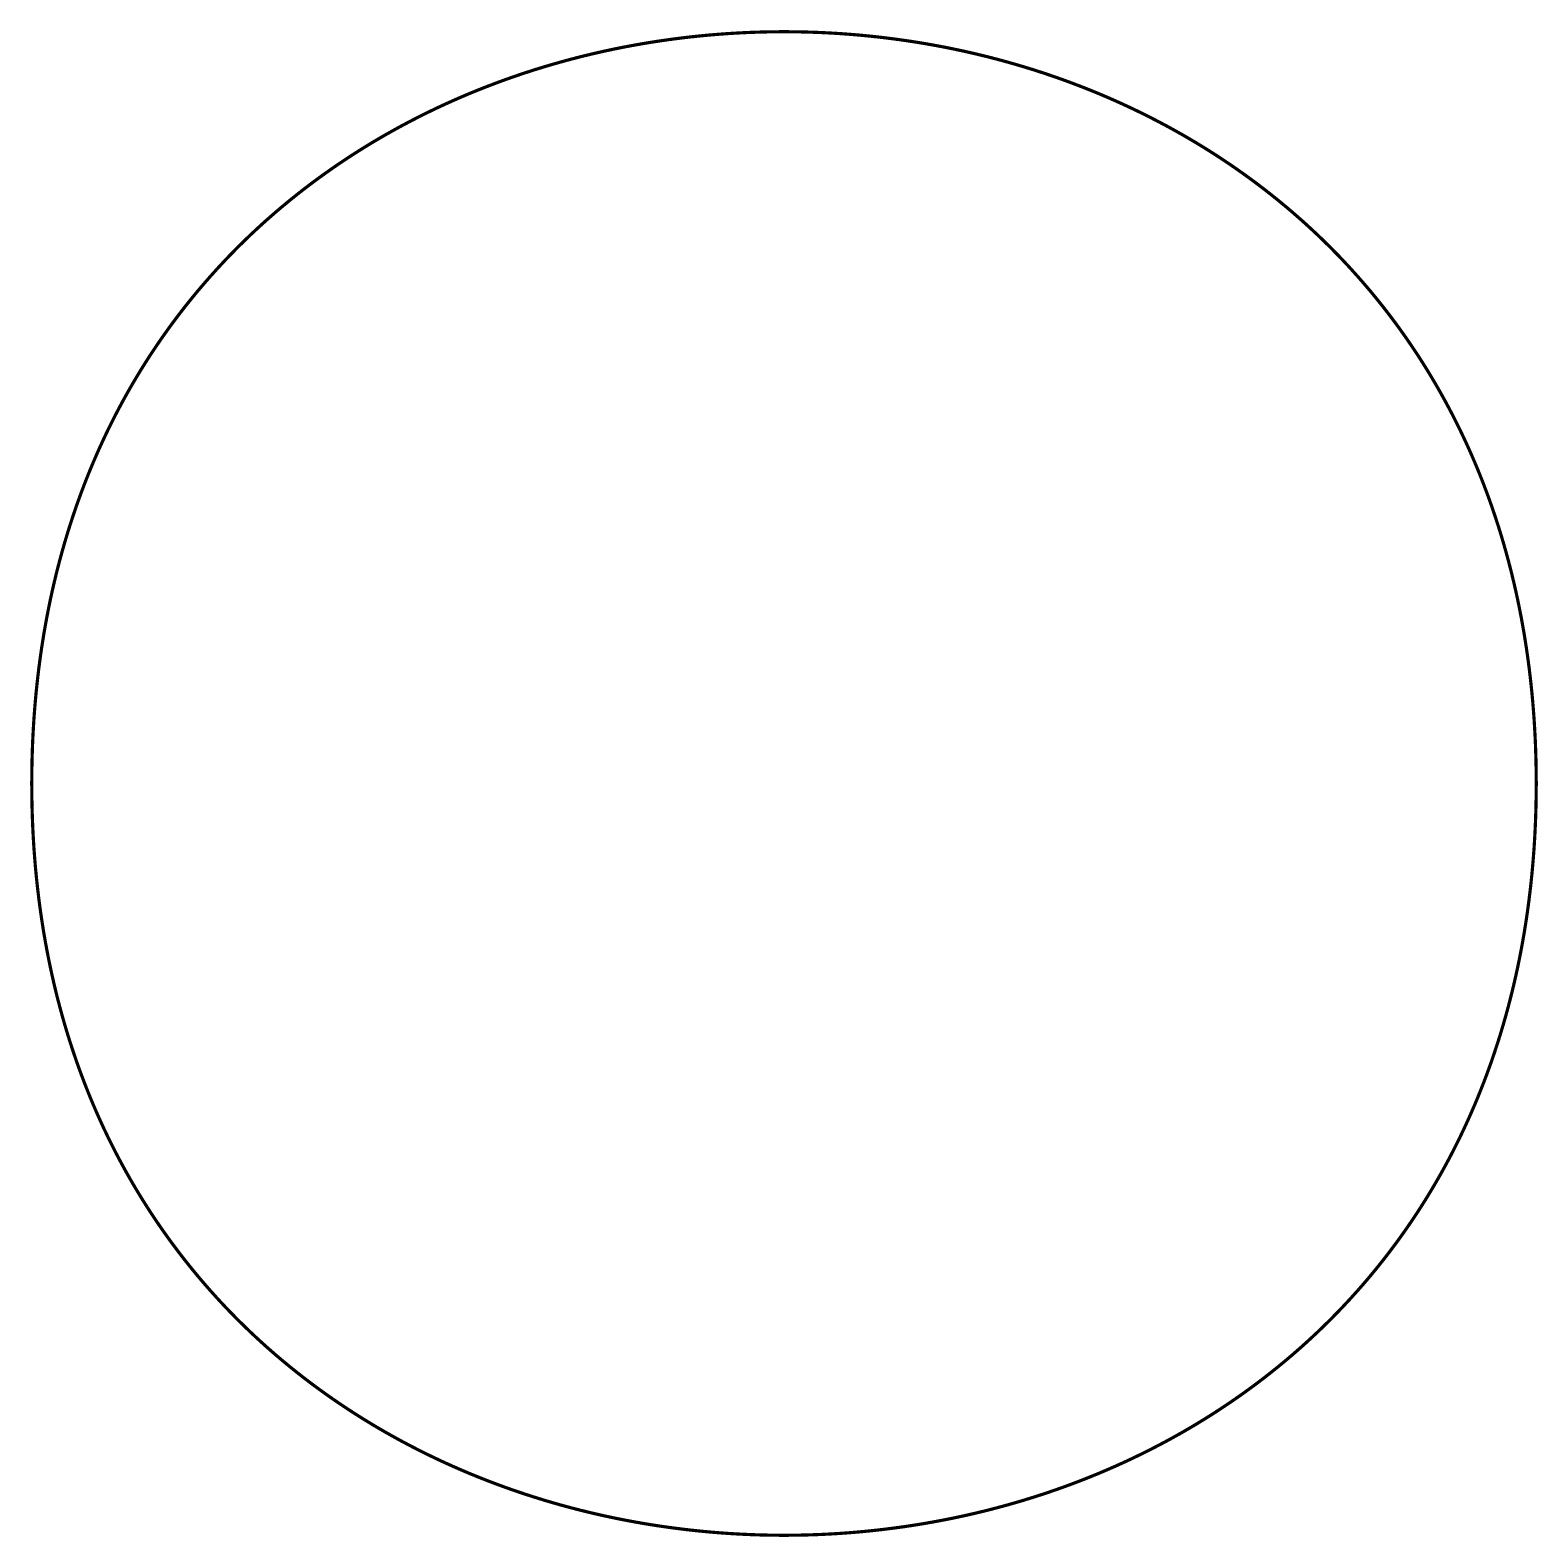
# Model space of a CAD drawing. Extents: x 0.05 to 4.79, y 0.05 to 4.78.
import ezdxf

# ---------------------------------------------------------------- set-up
doc = ezdxf.new("R2010")
doc.units = 0
doc.header["$LTSCALE"] = 0.166667
doc.layers.add('FOREGROUND', color=7, linetype='CONTINUOUS')

msp = doc.modelspace()

# ---------------------------------------------------------------- linework, layer by layer
at = {"layer": 'FOREGROUND', "linetype": 'CONTINUOUS', "const_width": 0.01}
msp.add_lwpolyline([(4.78, 2.415), (4.779839, 2.444357), (4.779405, 2.47353), (4.7787, 2.502519), (4.777725, 2.531325), (4.776481, 2.559948), (4.774972, 2.588387), (4.773197, 2.616643), (4.77116, 2.644715), (4.768861, 2.672604), (4.766303, 2.700309), (4.763487, 2.727831), (4.760414, 2.75517), (4.757088, 2.782325), (4.753509, 2.809296), (4.749678, 2.836084), (4.745599, 2.862689), (4.741271, 2.88911), (4.736698, 2.915347), (4.731881, 2.941401), (4.726822, 2.967272), (4.721522, 2.992959), (4.715982, 3.018463), (4.710206, 3.043783), (4.704194, 3.06892), (4.697948, 3.093873), (4.69147, 3.118643), (4.684761, 3.14323), (4.677824, 3.167633), (4.67066, 3.191852), (4.66327, 3.215888), (4.655657, 3.239741), (4.647822, 3.26341), (4.639767, 3.286895), (4.631494, 3.310197), (4.623003, 3.333316), (4.614298, 3.356251), (4.60538, 3.379003), (4.596249, 3.401571), (4.586909, 3.423956), (4.577361, 3.446157), (4.567607, 3.468175), (4.557647, 3.490009), (4.547485, 3.51166), (4.537121, 3.533128), (4.526558, 3.554412), (4.515797, 3.575512), (4.50484, 3.596429), (4.493688, 3.617163), (4.482343, 3.637713), (4.470808, 3.65808), (4.459083, 3.678263), (4.447171, 3.698262), (4.435072, 3.718079), (4.42279, 3.737711), (4.410325, 3.757161), (4.397679, 3.776426), (4.384855, 3.795509), (4.371853, 3.814408), (4.358675, 3.833123), (4.345323, 3.851655), (4.3318, 3.870003), (4.318106, 3.888168), (4.304243, 3.90615), (4.290213, 3.923948), (4.276017, 3.941563), (4.261658, 3.958994), (4.247138, 3.976241), (4.232457, 3.993305), (4.217617, 4.010186), (4.202621, 4.026883), (4.18747, 4.043397), (4.172165, 4.059727), (4.156709, 4.075874), (4.141103, 4.091837), (4.125348, 4.107617), (4.109447, 4.123214), (4.093402, 4.138627), (4.077213, 4.153856), (4.060883, 4.168902), (4.044414, 4.183765), (4.027806, 4.198444), (4.011062, 4.212939), (3.994184, 4.227251), (3.977173, 4.24138), (3.960031, 4.255325), (3.94276, 4.269087), (3.92536, 4.282665), (3.907835, 4.29606), (3.890186, 4.309271), (3.872415, 4.322299), (3.854522, 4.335143), (3.836511, 4.347804), (3.818382, 4.360281), (3.800137, 4.372575), (3.781779, 4.384685), (3.763308, 4.396612), (3.744727, 4.408356), (3.726037, 4.419916), (3.707239, 4.431292), (3.688337, 4.442485), (3.669331, 4.453495), (3.650223, 4.464321), (3.631014, 4.474964), (3.611708, 4.485423), (3.592304, 4.495699), (3.572805, 4.505791), (3.553213, 4.515699), (3.53353, 4.525425), (3.513756, 4.534967), (3.493894, 4.544325), (3.473945, 4.5535), (3.453912, 4.562491), (3.433796, 4.571299), (3.413598, 4.579923), (3.393321, 4.588364), (3.372965, 4.596622), (3.352534, 4.604696), (3.332028, 4.612586), (3.311449, 4.620293), (3.290799, 4.627817), (3.270079, 4.635157), (3.249292, 4.642314), (3.228439, 4.649287), (3.207522, 4.656076), (3.186542, 4.662683), (3.165501, 4.669105), (3.144401, 4.675344), (3.123244, 4.6814), (3.102031, 4.687273), (3.080764, 4.692961), (3.059445, 4.698467), (3.038075, 4.703789), (3.016657, 4.708927), (2.995191, 4.713882), (2.97368, 4.718653), (2.952125, 4.723241), (2.930529, 4.727646), (2.908892, 4.731867), (2.887216, 4.735904), (2.865504, 4.739758), (2.843756, 4.743429), (2.821975, 4.746916), (2.800163, 4.75022), (2.77832, 4.75334), (2.756449, 4.756276), (2.734552, 4.75903), (2.712629, 4.761599), (2.690684, 4.763985), (2.668717, 4.766188), (2.646731, 4.768208), (2.624726, 4.770043), (2.602705, 4.771696), (2.58067, 4.773165), (2.558621, 4.77445), (2.536562, 4.775552), (2.514493, 4.77647), (2.492417, 4.777205), (2.470334, 4.777757), (2.448247, 4.778125), (2.426158, 4.778309), (2.404067, 4.77831), (2.381978, 4.778128), (2.359891, 4.777762), (2.337808, 4.777212), (2.315732, 4.776479), (2.293663, 4.775563), (2.271603, 4.774463), (2.249555, 4.77318), (2.227519, 4.771713), (2.205498, 4.770063), (2.183494, 4.768229), (2.161507, 4.766212), (2.13954, 4.764011), (2.117594, 4.761627), (2.095671, 4.759059), (2.073774, 4.756308), (2.051903, 4.753373), (2.03006, 4.750255), (2.008247, 4.746954), (1.986465, 4.743469), (1.964718, 4.7398), (1.943005, 4.735948), (1.921329, 4.731912), (1.899692, 4.727693), (1.878094, 4.723291), (1.856539, 4.718705), (1.835028, 4.713936), (1.813562, 4.708983), (1.792143, 4.703846), (1.770772, 4.698526), (1.749453, 4.693023), (1.728185, 4.687336), (1.706972, 4.681466), (1.685814, 4.675412), (1.664714, 4.669175), (1.643672, 4.662754), (1.622692, 4.65615), (1.601774, 4.649362), (1.58092, 4.642391), (1.560132, 4.635236), (1.539412, 4.627898), (1.518761, 4.620376), (1.498182, 4.612671), (1.477675, 4.604783), (1.457242, 4.59671), (1.436886, 4.588455), (1.416608, 4.580016), (1.396409, 4.571393), (1.376292, 4.562587), (1.356258, 4.553598), (1.336309, 4.544425), (1.316446, 4.535068), (1.296671, 4.525528), (1.276987, 4.515805), (1.257394, 4.505898), (1.237894, 4.495808), (1.21849, 4.485534), (1.199182, 4.475076), (1.179972, 4.464435), (1.160863, 4.453611), (1.141856, 4.442603), (1.122953, 4.431412), (1.104154, 4.420037), (1.085463, 4.408479), (1.066881, 4.396737), (1.048409, 4.384812), (1.030049, 4.372703), (1.011804, 4.360411), (0.993674, 4.347935), (0.975661, 4.335276), (0.957767, 4.322434), (0.939994, 4.309407), (0.922344, 4.296198), (0.904817, 4.282805), (0.887417, 4.269228), (0.870144, 4.255468), (0.853001, 4.241524), (0.835988, 4.227397), (0.819109, 4.213087), (0.802364, 4.198593), (0.785755, 4.183915), (0.769284, 4.169054), (0.752952, 4.15401), (0.736762, 4.138782), (0.720715, 4.123371), (0.704813, 4.107776), (0.689057, 4.091997), (0.673449, 4.076035), (0.657992, 4.05989), (0.642685, 4.043561), (0.627533, 4.027049), (0.612535, 4.010353), (0.597694, 3.993474), (0.583011, 3.976411), (0.568489, 3.959165), (0.554128, 3.941735), (0.539931, 3.924122), (0.525899, 3.906325), (0.512035, 3.888345), (0.498339, 3.870181), (0.484813, 3.851834), (0.47146, 3.833303), (0.458281, 3.814589), (0.445277, 3.795691), (0.43245, 3.77661), (0.419803, 3.757345), (0.407336, 3.737897), (0.395052, 3.718266), (0.382952, 3.698451), (0.371037, 3.678452), (0.35931, 3.65827), (0.347773, 3.637904), (0.336427, 3.617355), (0.325273, 3.596623), (0.314314, 3.575707), (0.30355, 3.554607), (0.292985, 3.533324), (0.28262, 3.511858), (0.272455, 3.490208), (0.262494, 3.468374), (0.252737, 3.446357), (0.243187, 3.424157), (0.233845, 3.401773), (0.224712, 3.379206), (0.215792, 3.356455), (0.207084, 3.33352), (0.198592, 3.310403), (0.190316, 3.287101), (0.182259, 3.263616), (0.174421, 3.239948), (0.166806, 3.216096), (0.159414, 3.192061), (0.152248, 3.167842), (0.145308, 3.14344), (0.138597, 3.118854), (0.132117, 3.094085), (0.125869, 3.069132), (0.119854, 3.043996), (0.114075, 3.018676), (0.108533, 2.993173), (0.103231, 2.967486), (0.098169, 2.941616), (0.093349, 2.915562), (0.088774, 2.889325), (0.084444, 2.862904), (0.080362, 2.8363), (0.076529, 2.809513), (0.072947, 2.782541), (0.069618, 2.755387), (0.066543, 2.728049), (0.063724, 2.700527), (0.061164, 2.672822), (0.058862, 2.644933), (0.056822, 2.616861), (0.055045, 2.588606), (0.053532, 2.560167), (0.052286, 2.531544), (0.051308, 2.502738), (0.0506, 2.473749), (0.050163, 2.444575), (0.05, 2.415219), (0.050158, 2.385862), (0.050589, 2.356689), (0.051292, 2.3277), (0.052264, 2.298893), (0.053505, 2.270271), (0.055012, 2.241831), (0.056784, 2.213575), (0.058819, 2.185503), (0.061115, 2.157614), (0.063671, 2.129908), (0.066484, 2.102386), (0.069554, 2.075048), (0.072878, 2.047892), (0.076455, 2.02092), (0.080283, 1.994132), (0.08436, 1.967527), (0.088685, 1.941106), (0.093255, 1.914868), (0.09807, 1.888813), (0.103127, 1.862942), (0.108425, 1.837254), (0.113962, 1.81175), (0.119736, 1.786429), (0.125746, 1.761292), (0.131989, 1.736338), (0.138465, 1.711568), (0.145171, 1.686981), (0.152106, 1.662577), (0.159268, 1.638357), (0.166656, 1.61432), (0.174266, 1.590467), (0.182099, 1.566797), (0.190152, 1.543311), (0.198423, 1.520008), (0.206912, 1.496888), (0.215615, 1.473952), (0.224531, 1.4512), (0.233659, 1.428631), (0.242997, 1.406245), (0.252543, 1.384043), (0.262296, 1.362024), (0.272253, 1.340189), (0.282413, 1.318537), (0.292775, 1.297069), (0.303336, 1.275784), (0.314095, 1.254682), (0.325051, 1.233764), (0.336201, 1.21303), (0.347543, 1.192478), (0.359077, 1.172111), (0.3708, 1.151927), (0.38271, 1.131926), (0.394807, 1.112108), (0.407087, 1.092475), (0.419551, 1.073024), (0.432194, 1.053757), (0.445017, 1.034674), (0.458018, 1.015774), (0.471194, 0.997057), (0.484543, 0.978524), (0.498065, 0.960174), (0.511758, 0.942008), (0.525619, 0.924025), (0.539647, 0.906226), (0.553841, 0.88861), (0.568198, 0.871177), (0.582718, 0.853928), (0.597397, 0.836863), (0.612235, 0.819981), (0.62723, 0.803282), (0.642379, 0.786767), (0.657682, 0.770435), (0.673137, 0.754287), (0.688742, 0.738322), (0.704495, 0.722541), (0.720394, 0.706943), (0.736438, 0.691529), (0.752626, 0.676298), (0.768954, 0.66125), (0.785422, 0.646386), (0.802029, 0.631706), (0.818771, 0.617209), (0.835648, 0.602895), (0.852658, 0.588765), (0.869798, 0.574818), (0.887069, 0.561055), (0.904466, 0.547475), (0.92199, 0.534079), (0.939638, 0.520866), (0.957409, 0.507836), (0.9753, 0.49499), (0.99331, 0.482328), (1.011438, 0.469849), (1.029681, 0.457553), (1.048039, 0.445441), (1.066508, 0.433512), (1.085089, 0.421767), (1.103778, 0.410206), (1.122574, 0.398827), (1.141475, 0.387633), (1.16048, 0.376621), (1.179587, 0.365793), (1.198795, 0.355149), (1.2181, 0.344688), (1.237503, 0.33441), (1.257001, 0.324316), (1.276592, 0.314406), (1.296275, 0.304679), (1.316048, 0.295135), (1.335909, 0.285775), (1.355856, 0.276598), (1.375889, 0.267605), (1.396004, 0.258795), (1.416201, 0.250169), (1.436478, 0.241726), (1.456832, 0.233467), (1.477263, 0.225391), (1.497769, 0.217499), (1.518347, 0.20979), (1.538996, 0.202264), (1.559715, 0.194922), (1.580501, 0.187764), (1.601354, 0.180789), (1.622271, 0.173997), (1.64325, 0.167389), (1.66429, 0.160964), (1.685389, 0.154723), (1.706546, 0.148665), (1.727758, 0.142791), (1.749025, 0.1371), (1.770343, 0.131593), (1.791712, 0.126269), (1.81313, 0.121129), (1.834596, 0.116172), (1.856106, 0.111398), (1.877661, 0.106809), (1.899257, 0.102402), (1.920893, 0.098179), (1.942569, 0.09414), (1.964281, 0.090283), (1.986028, 0.086611), (2.007808, 0.083122), (2.029621, 0.079816), (2.051463, 0.076694), (2.073334, 0.073755), (2.095231, 0.071), (2.117153, 0.068428), (2.139098, 0.06604), (2.161065, 0.063835), (2.183051, 0.061814), (2.205056, 0.059976), (2.227076, 0.058322), (2.249112, 0.056851), (2.27116, 0.055563), (2.293219, 0.05446), (2.315288, 0.053539), (2.337364, 0.052802), (2.359447, 0.052249), (2.381534, 0.051879), (2.403623, 0.051692), (2.425714, 0.051689), (2.447803, 0.051869), (2.46989, 0.052233), (2.491973, 0.052781), (2.514049, 0.053511), (2.536118, 0.054426), (2.558178, 0.055524), (2.580227, 0.056805), (2.602262, 0.05827), (2.624283, 0.059918), (2.646288, 0.06175), (2.668275, 0.063765), (2.690243, 0.065963), (2.712188, 0.068346), (2.734111, 0.070911), (2.756009, 0.07366), (2.777881, 0.076593), (2.799724, 0.079709), (2.821537, 0.083009), (2.843319, 0.086492), (2.865067, 0.090158), (2.88678, 0.094008), (2.908456, 0.098042), (2.930094, 0.102259), (2.951692, 0.106659), (2.973247, 0.111243), (2.994759, 0.116011), (3.016226, 0.120962), (3.037645, 0.126096), (3.059016, 0.131414), (3.080336, 0.136915), (3.101604, 0.1426), (3.122818, 0.148469), (3.143976, 0.15452), (3.165077, 0.160756), (3.186119, 0.167175), (3.2071, 0.173777), (3.228019, 0.180563), (3.248873, 0.187532), (3.269662, 0.194685), (3.290383, 0.202021), (3.311034, 0.209541), (3.331615, 0.217244), (3.352122, 0.225131), (3.372555, 0.233201), (3.392912, 0.241455), (3.413191, 0.249892), (3.433391, 0.258512), (3.453509, 0.267317), (3.473544, 0.276304), (3.493494, 0.285475), (3.513357, 0.29483), (3.533133, 0.304368), (3.552818, 0.31409), (3.572412, 0.323995), (3.591913, 0.334083), (3.611319, 0.344356), (3.630627, 0.354811), (3.649838, 0.36545), (3.668948, 0.376273), (3.687956, 0.387279), (3.70686, 0.398468), (3.72566, 0.409841), (3.744352, 0.421398), (3.762935, 0.433138), (3.781408, 0.445062), (3.799769, 0.457169), (3.818016, 0.469459), (3.836147, 0.481933), (3.854161, 0.494591), (3.872056, 0.507432), (3.88983, 0.520456), (3.907482, 0.533664), (3.925009, 0.547056), (3.942411, 0.56063), (3.959685, 0.574389), (3.97683, 0.588331), (3.993843, 0.602456), (4.010724, 0.616765), (4.027471, 0.631258), (4.044081, 0.645934), (4.060554, 0.660793), (4.076886, 0.675836), (4.093078, 0.691063), (4.109126, 0.706473), (4.12503, 0.722066), (4.140787, 0.737843), (4.156397, 0.753803), (4.171856, 0.769947), (4.187164, 0.786275), (4.202318, 0.802786), (4.217317, 0.81948), (4.23216, 0.836358), (4.246844, 0.85342), (4.261368, 0.870664), (4.27573, 0.888093), (4.289929, 0.905705), (4.303962, 0.9235), (4.317829, 0.941479), (4.331526, 0.959642), (4.345053, 0.977988), (4.358408, 0.996517), (4.37159, 1.01523), (4.384595, 1.034126), (4.397423, 1.053206), (4.410073, 1.07247), (4.422541, 1.091917), (4.434827, 1.111547), (4.446929, 1.131361), (4.458846, 1.151359), (4.470574, 1.17154), (4.482114, 1.191904), (4.493462, 1.212452), (4.504618, 1.233184), (4.515579, 1.254099), (4.526344, 1.275197), (4.536911, 1.296479), (4.547279, 1.317945), (4.557445, 1.339594), (4.567409, 1.361426), (4.577167, 1.383442), (4.58672, 1.405642), (4.596064, 1.428025), (4.605198, 1.450592), (4.614121, 1.473342), (4.622831, 1.496275), (4.631325, 1.519392), (4.639603, 1.542693), (4.647663, 1.566177), (4.655502, 1.589845), (4.66312, 1.613696), (4.670514, 1.63773), (4.677682, 1.661948), (4.684624, 1.68635), (4.691337, 1.710935), (4.69782, 1.735704), (4.704071, 1.760656), (4.710088, 1.785792), (4.715869, 1.811111), (4.721413, 1.836614), (4.726718, 1.8623), (4.731782, 1.88817), (4.736604, 1.914223), (4.741182, 1.94046), (4.745514, 1.96688), (4.749599, 1.993484), (4.753434, 2.020271), (4.757019, 2.047242), (4.76035, 2.074396), (4.763428, 2.101734), (4.766249, 2.129255), (4.768813, 2.15696), (4.771117, 2.184848), (4.773159, 2.21292), (4.774939, 2.241176), (4.776454, 2.269615), (4.777703, 2.298237), (4.778684, 2.327043), (4.779394, 2.356033), (4.779834, 2.385206), (4.78, 2.414562)], close=True, dxfattribs=at)

doc.saveas('drawing.dxf')
